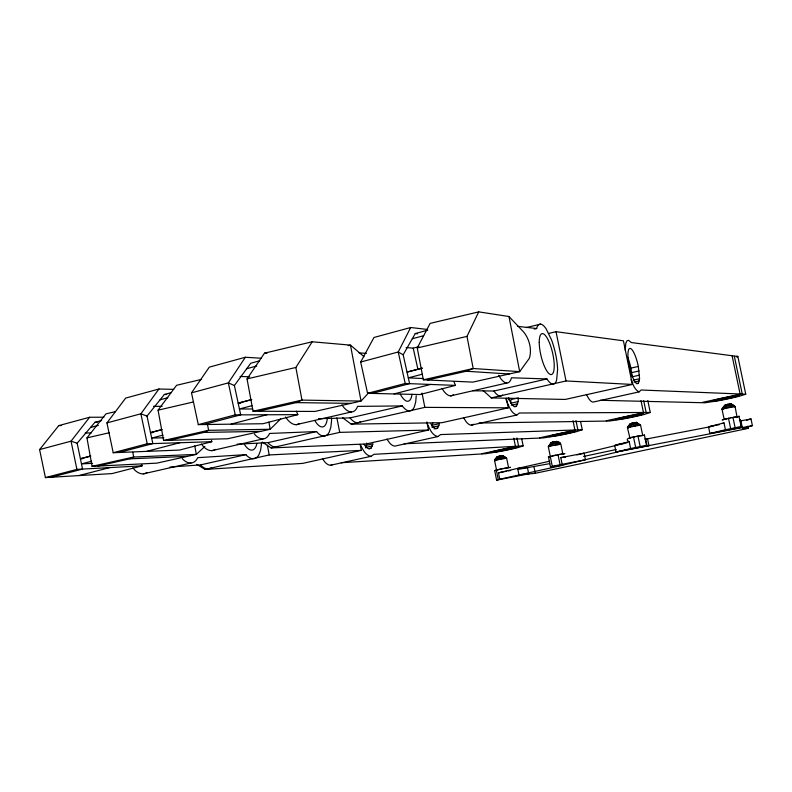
<?xml version="1.0" encoding="UTF-8"?>
<svg xmlns="http://www.w3.org/2000/svg" width="792" height="792" viewBox="0 0 792 792"><rect width="100%" height="100%" fill="white"/><g stroke="black" fill="none" stroke-linecap="round" stroke-linejoin="round"><path stroke-width="1.19" d="M518.156 401.564L518.314 397.901L510.939 399.564L510.771 403.217L518.156 401.564L516.542 406.138L515.186 406.732A18.256 5.574 77.2 0 1 508.395 397.693M724.185 419.473L722.037 409.276L726.858 408.028L727.026 404.563L727.828 404.395L730.917 403.88L735.075 406.563L737.005 416.869M438.956 425.789L432.016 427.343L432.778 422.849M416.226 395.752L415.711 401.98L414.365 406.791A31.116 11.098 76.8 0 1 403.029 406.92L402.336 405.92L357.538 406.385L357.142 407.464A33.581 12.92 76.5 0 1 343.936 407.623L341.926 404.88M629.937 438.134L627.472 427.838L631.996 426.64L632.343 423.116L633.145 422.948L636.402 422.393L640.56 425.106L642.708 435.412L641.985 435.679M365.716 447.935L366.775 443.055M639.57 378.734L638.471 383.16L637.421 383.694A18.058 4.396 77.3 0 1 630.907 372.448A18.058 4.396 77.3 0 1 627.947 353.212L628.333 350.51A18.058 4.396 77.3 0 1 638.332 366.448L639.57 378.734L633.164 380.16M616.077 452.301L562.845 465.102L550.42 466.924L552.281 466.369L548.312 446.648L552.38 445.559L552.856 442.134L556.865 441.421L560.845 444.035L562.825 454.044M497.812 469.755L496.574 470.121L494.604 460.637L498.386 459.588L498.91 456.301L500.386 455.994L502.811 455.618L506.623 458.142L508.573 467.686M534.273 329.116L536.679 328.541L536.877 327.601A30.72 8.732 77 0 1 546.034 328.67L551.529 339.877A30.72 8.732 77 0 1 557.608 369.468L556.598 380.219A30.72 8.732 77 0 1 547.589 379.942L546.995 378.942L511.444 377.784L511.167 378.823A33.135 10.147 76.8 0 1 500.692 378.507L498.722 375.319M495.762 460.538C492.654 461.439 496.881 455.855 498.91 456.301M725.274 408.375L726.284 404.732L727.026 404.563M496.594 480.13L499.752 479.239L498.455 472.844L517.641 468.379L527.423 467.527L528.729 473.863L496.594 480.13L494.683 470.488L501.871 468.844M630.442 426.987L631.61 423.284L632.343 423.116M550.925 445.896L552.163 442.292L552.856 442.134M497 459.904L498.257 456.449M723.928 408.702L726.284 404.732M629.145 427.304L631.61 423.284M508.969 316.523L519.701 371.646L473.2 368.518L466.983 336.392L478.724 311.87L508.969 316.523L523.809 332.185C529.373 339.115 532.125 349.737 529.343 358.301L519.701 371.646L472.834 382.12L423.354 379.794L417.245 347.965L430.135 323.383L478.724 311.87M549.717 446.183L552.163 442.292M496.713 458.647L497.663 456.756L494.604 460.637M427.452 329.462L410.672 327.512L398.228 351.995L405.227 383.486L455.43 385.387L454.063 381.942M550.46 444.569L551.46 442.609C558.865 439.837 566.953 444.777 552.38 445.559M495.861 460.192L497.722 456.588M455.43 385.387L419.988 394.535L367.577 393.317L360.677 362.023L373.982 337.471L410.672 327.512M372.141 393.416L409.593 383.645L403.178 354.776L415.265 333.541L427.7 330.185M722.898 408.969L725.64 404.89M628.175 427.561L630.996 423.433M495 460.627L497.307 456.796M548.846 446.421L551.598 442.431M551.183 442.54L548.361 446.579L551.46 442.609M495.059 460.409L497.336 456.687M630.531 423.552C624.868 433.363 627.828 423.789 631.887 423.453M728.63 404.484C723.878 402.702 718.017 416.028 725.155 405.019M312.216 341.778L264.488 353.173L247.035 378.913L253.044 411.246L258.43 411.256L296.228 402.613L301.98 400.099L295.862 367.468L312.216 341.778L350.47 345.134L363.974 356.638M722.245 409.167L724.848 405.177M627.611 427.739L630.264 423.641M430.858 423.789A17.384 6.019 77.2 0 0 436.204 428.7L437.679 428.076L439.53 423.631L432.6 425.185M261.37 358.241L245.352 357.261L228.353 382.882L191.496 392.842L198.287 424.621L262.974 423.72L297.832 414.642L296.327 411.167M191.496 392.842L209.306 367.142L245.352 357.261M364.013 444.233A16.582 6.316 77.3 0 0 369.498 448.797L371.042 448.173L373.062 443.857L366.538 445.312M173.666 389.367L158.945 389.011L140.887 413.79L106.94 422.908L113.206 452.717L179.546 450.064L211.791 441.698L211.504 440.342M203.91 424.532L240.699 414.85L234.382 385.526L250.727 363.241L259.618 360.815M280.705 418.879L270.211 429.254L227.621 438.758L163.607 440.481L158.073 410.177L176.586 385.288L201.534 379.388M106.94 422.908L125.69 398.079L158.945 389.011M103.98 417.206L89.605 417.265L71.042 441.184L39.6 449.579L45.411 477.606L112.068 473.586L142.065 465.844L141.798 464.567M204.88 446.45L196.327 454.39L156.776 463.152L92.07 466.359L86.952 437.887L105.97 413.86L115.543 411.612M39.6 449.579L58.757 425.611L89.605 417.265M118.958 452.48L152.836 443.599L147.015 416.097L164.34 394.485L170.963 392.693M556.043 455.182L548.371 456.994L549.876 456.826M51.173 477.249L82.556 469.072L77.151 443.213L94.951 422.304L101.604 420.512M368.369 393.119L361.043 401.069L314.949 411.434L258.43 411.256M521.72 438.817L523.146 445.876L518.374 447.49A19.513 0.901 -11.3 0 1 500.405 451.381L486.001 453.668L341.253 462.726M636.402 422.393L637.946 423.967M639.837 425.393L640.56 425.106L631.996 426.64M580.556 421.473L582.239 429.749L576.823 431.551A20.285 0.98 -11.4 0 1 557.974 435.64L543.411 437.907L404.177 443.767M629.194 441.669L614.651 445.332L616.057 452.143L630.63 448.549L629.194 441.669C623.581 438.956 631.254 436.966 634.144 436.976M629.62 438.134L632.6 437.323M644.589 435.105L639.164 435.956M645.302 438.54L647.569 438.847L648.985 445.658L616.057 452.143M647.816 400.574L650.262 412.464L644.104 414.473A21.137 1.059 -11.5 0 1 624.264 418.78L609.622 421.017L479.051 423.017M586.347 394.436L588.703 398.584A26.205 6.999 77.3 0 0 593.03 402.098L639.104 391.882L641.084 390.01L745.747 394.208L738.877 396.346A21.067 1.03 -11.7 0 1 718.869 400.683L705.019 402.772L600.148 400.297M97.663 466.072L129.819 458.835L133.67 457.033L196.327 454.39L194.773 445.926M722.848 423.304L723.987 422.928L725.423 429.739L709.909 433.511L708.503 426.769L723.987 422.928M471.319 425.146L516.859 415.008L519.453 413.008L650.262 412.464M169.161 440.322L203.91 432.442L208.593 430.313L270.211 429.254L268.874 422.077M739.718 419.869L740.787 420.413L742.213 427.155L709.909 433.511M386.872 439.075L389.634 442.956A25.245 9.286 77.2 0 0 395.02 446.074L437.778 436.59L440.609 434.58L582.239 429.749M330.7 465.221L370.973 456.331L373.973 454.331L523.146 445.876M427.66 379.992L466.142 371.25L473.2 368.518L423.354 379.794M502.207 455.836L506.593 458.212L498.386 459.588M509.85 467.577L510.474 467.29L497.802 469.646M746.638 420.295L750.994 418.918L752.4 425.631L742.569 428.611L748.173 428.363L747.717 426.195M730.818 403.93C739.253 411.018 732.818 402.395 729.373 404.316M564.825 457.162L565.567 456.875L560.786 457.637L562.162 464.29L585.456 459.835L584.09 453.182L624.056 443.48M724.403 419.374L726.086 418.918M246.718 368.716L256.766 365.983M160.083 399.802L167.845 397.703M412.295 338.758L423.661 335.699M90.575 427.452L98.366 425.363M360.677 362.023L398.228 351.995L403.178 354.776M251.806 399.495L238.164 403.118L240.817 403.158M406.108 347.54L413.216 348.143L418.859 346.648M238.402 403.138L250.906 399.841M161.766 429.611L150.5 432.59L153.173 432.561M251.935 405.672L239.431 408.979L252.777 409.009M150.737 432.61L162.013 429.65M198.287 424.621L235.244 414.879L297.832 414.642M162.944 435.125L151.668 438.095L163.875 437.768M422.077 368.132L407.029 372.091L422.265 368.191M90.565 456.043L80.388 458.726L83.081 458.618M113.206 452.717L147.233 443.787L211.791 441.698M231.106 424.116L267.003 414.711M422.205 374.23L408.316 377.873L422.918 378.526M80.626 458.736L90.803 456.083M91.644 461.231L81.467 463.894L92.555 463.34M367.577 393.317L405.227 383.486M45.411 477.606L76.923 469.389L142.065 465.844M146.787 451.331L179.923 442.688M79.091 475.537L109.841 467.557M394.149 393.891L430.69 384.407M562.983 454.153L564.884 453.559L559.261 454.539M736.758 417.067L739.302 416.335L730.709 417.899M630.63 448.549L645.589 445.45L648.985 445.658M725.423 429.739L740.342 426.66L742.213 427.155M635.6 422.651L632.65 423.304M526.373 327.542L540.669 324.126M576.952 454.885L584.09 453.182L560.786 457.637M348.183 345.668L350.47 345.134L361.043 401.069L301.98 400.099L253.044 411.246M548.896 333.373L556.024 331.69L623.423 340.817L632.382 384.447L565.24 399.445L491.317 397.901L483.12 390.496M552.974 455.845L550.717 456.558M247.035 378.913L295.862 367.468M727.442 418.602L722.126 419.899L723.294 419.81M417.245 347.965L466.983 336.392M158.073 410.177L193.515 401.95M86.952 437.887L109.484 432.699M296.129 424.68L351.47 411.949M552.281 466.369L562.162 464.29M318.463 418.671L350.094 417.889L402.336 405.92M450.628 395.871L506.85 383.001M211.83 450.638L263.043 438.917M342.57 417.711L351.193 424.146L424.849 407.365L508.286 407.83L506.365 398.218M501.673 455.964L498.831 456.558M499.752 479.239L562.904 465.25M237.184 444.183L268.023 442.619L316.592 431.551L317.305 432.482A29.403 11.791 76.8 0 0 329.274 431.977L330.808 427.353L331.511 421.403A29.403 11.791 76.8 0 0 331.521 418.047M472.972 390.783L493.99 391.02L546.995 378.942M143.342 473.854L190.991 463.013M262.281 442.045L271.112 447.925L339.709 432.373L428.531 430.056L426.947 422.037M491.317 397.901L566.033 380.962L632.382 384.447M169.953 467.072L200.544 464.904L245.906 454.628L246.619 455.499A27.839 12.187 76.8 0 0 258.925 454.707L260.598 450.252L261.419 444.56A27.839 12.187 76.8 0 0 261.499 442.461M163.607 440.481L208.593 430.313L207.514 424.433M627.759 357.41A18.038 4.455 77.3 0 1 630.897 368.132L638.332 366.448M639.53 375.151L632.075 376.824L631.669 372.636L639.114 370.963M196.703 464.33L205.069 469.408L269.231 454.945L361.291 450.361L360.132 444.411M92.07 466.359L133.67 457.033L132.799 452.252M511.345 405.207L517.671 403.791M508.286 407.83L441.956 422.7L351.193 424.146M514.424 406.603L516.542 406.138M633.937 382.09L639.283 380.902M428.531 430.056L366.29 443.956L271.112 447.925M434.194 428.858L437.679 428.076M636.332 383.635L638.471 383.16M549.648 461.221L517.641 468.379L518.968 474.844L528.729 473.863M498.455 472.844L506.395 471.2M365.884 447.391L372.418 445.936M361.291 450.361L302.692 463.389L205.069 469.408M368.854 448.658L371.042 448.173M726.403 418.76L729.016 418.255M606.226 420.77L643.47 412.662L640.995 400.633M702.553 402.356L740.134 394.188L732.154 356.044M539.55 437.827L574.933 430.135L572.992 420.572M481.774 453.727L515.463 446.421L513.79 438.105M726.858 408.028L734.857 406.543M730.719 417.829L728.482 418.295L730.65 428.551M553.737 455.608L558.023 454.717L560.083 464.696M518.097 469.408L549.717 463.627M583.575 456.449L616.216 449.529M528.789 474.002L535.273 473.279L748.173 428.363M635.738 436.57L640.114 435.699M637.55 436.273L633.511 437.036L635.669 447.391M708.503 426.769L719.265 424.651M732.412 417.552L737.233 416.76M557.687 454.846L560.102 454.311M616.097 444.837L627.017 442.738M645.054 439.283L712.988 426.225M740.896 420.869L750.994 418.918M503.455 468.517L508.197 467.706M617.493 451.648L752.4 425.631M560.657 454.291L562.894 453.974M640.57 435.699L642.708 435.412M628.937 438.431L630.402 438.184M508.177 470.874L510.632 470.507M496.178 470.418L494.653 470.577M548.678 446.638L549.45 446.54M627.789 427.838L628.531 427.749M722.264 409.296L722.918 409.226M625.225 350.351L625.789 343.263L626.908 340.897L628.482 340.253L631.313 342.55L735.649 356.202A21.047 1.455 -11.8 0 1 736.847 357.083M245.906 454.628L197.703 457.667L197.238 458.657A29.799 13.959 76.6 0 1 183.13 459.558L182.338 458.637M129.819 458.835L187.486 456.34M316.592 431.551L269.527 433.452L269.092 434.481A31.601 13.613 76.5 0 1 255.272 435.055L254.47 434.065M85.209 433.036L91.199 432.907M203.91 432.442L260.687 431.373M58.757 425.611L61.222 425.581M94.951 422.304L97.347 422.284M153.5 406.316L162.122 406.345M296.228 402.613L350.727 403.375M164.34 394.485L166.716 394.535M240.075 376.457L249.678 376.814M359.033 352.935L366.389 353.361M466.142 371.25L509.216 373.982M264.488 353.173L266.924 353.341M415.265 333.541L417.602 333.788M517.423 326.324L536.679 328.541M370.973 456.331C365.3 455.459 362.795 449.321 360.449 444.787M437.778 436.59C432.046 435.353 429.808 428.937 427.442 424.274A25.443 8.811 77.2 0 1 426.69 422.334M77.151 443.213L71.042 441.184L76.923 469.389M516.859 415.008C511.157 413.295 509.256 406.633 506.89 401.831A26.72 8.158 77.2 0 1 505.771 398.722M147.015 416.097L140.887 413.79L147.233 443.787M234.382 385.526L228.353 382.882L235.244 414.879M639.104 391.882C634.402 389.783 633.016 384.031 631.056 379.714M636.253 422.393L640.421 425.205M556.687 441.421L560.488 444.045M502.633 455.618L506.246 458.142M730.511 403.9L734.214 406.613M502.593 455.727L506.157 458.37M556.608 441.53L559.37 443.589M635.907 422.433L639.53 425.195M731.432 404.742L733.273 406.167M556.331 441.471L559.726 444.144M502.267 455.667L505.484 458.241M730.016 403.979L733.174 406.771M635.382 422.512L638.421 425.373M555.796 441.55L558.607 444.332M501.742 455.747L504.385 458.41M132.809 467.834L135.214 470.507A29.522 14.543 76.5 0 0 146.936 472.577M200.544 464.904L201.277 465.755A27.591 12.712 76.8 0 0 211.553 467.745M201.316 444.035L203.732 446.906A31.284 14.296 76.4 0 0 215.355 449.381M729.373 404.088L731.818 407.019M268.023 442.619L268.755 443.53A29.126 12.395 76.7 0 0 277.913 446.47M285.516 416.988L288.229 420.502A33.224 13.721 76.5 0 0 299.515 423.463M634.709 422.631L637.006 425.621M322.393 458.707L325.185 462.37A24.077 9.662 77.3 0 0 332.323 464.755M350.094 417.889L350.816 418.869A30.809 11.801 76.7 0 0 360.568 421.631M555.143 441.669L557.212 444.579M501.108 455.855L503.029 458.657M442.005 388.407L444.074 391.525A32.789 10.989 76.8 0 0 453.311 394.792M463.459 417.602L466.161 421.73A26.492 8.702 77.2 0 0 473.428 424.215M493.99 391.02L494.604 392A30.423 9.464 76.9 0 0 502.613 395.04M728.63 404.237L730.244 407.316M633.947 422.779L635.392 425.928M554.39 441.817L555.638 444.886M500.386 455.994L501.504 458.944M413.216 348.143L417.879 369.141M727.828 404.395L728.551 407.662M740.025 419.74L741.461 426.542M739.015 416.315L741.183 426.542M732.947 417.374L735.115 427.621M737.847 356.499L745.747 394.208M734.362 356.341L742.302 394.277M645.5 438.422L646.935 445.302M644.391 434.986L646.539 445.312M637.986 436.105L640.144 446.46M643.718 400.693L646.183 412.652M548.45 456.905L550.489 466.844M575.962 420.522L577.893 430.036M556.024 331.69L566.033 380.962M496.307 470.012L498.257 479.586M533.996 466.953L535.273 473.279M516.948 437.966L518.611 446.252M422.017 393.099L424.849 407.365M336.877 417.829L339.709 432.373M267.369 445.252L269.231 454.945M630.897 368.132L631.669 372.636M633.145 422.948L633.679 426.274M553.618 441.976L553.984 445.223M499.633 456.142L499.92 459.261M628.868 364.706A13.197 3.267 77.3 0 1 630.234 371.339M411.998 394.277A21.255 7.583 76.8 0 1 400.297 394.149M509.137 398.109A13.335 4.118 77.2 0 1 509.008 399.841M256.885 443.48A19.018 8.326 76.8 0 1 244.203 444.065M327.324 418.097A20.087 8.059 76.8 0 1 314.741 420.403M539.243 342.471A20.998 5.97 77 0 0 550.579 374.527A20.998 5.97 77 0 0 550.4 345.292A20.998 5.97 77 0 0 539.243 342.471M716.621 400.722A14.395 0.703 -11.7 0 0 739.124 395.604A14.395 0.703 -11.7 0 0 719.651 398.861A14.395 0.703 -11.7 0 0 716.621 400.722M621.591 418.899A14.444 0.723 -11.5 0 0 643.658 413.86A14.444 0.723 -11.5 0 0 623.393 417.265A14.444 0.723 -11.5 0 0 621.591 418.899M497.435 451.618A13.335 0.614 -11.3 0 0 517.117 447.143A13.335 0.614 -11.3 0 0 497.564 450.5A13.335 0.614 -11.3 0 0 497.435 451.618M555.123 435.818A13.86 0.673 -11.4 0 0 575.933 431.076A13.86 0.673 -11.4 0 0 556.004 434.462A13.86 0.673 -11.4 0 0 555.123 435.818"/></g></svg>
